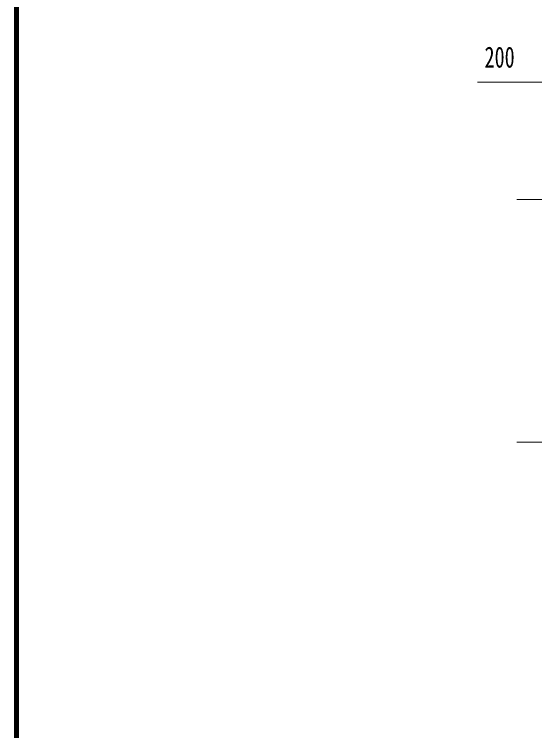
# Model space of a CAD drawing. Units: millimetres, scale not verified. Extents: x -22148 to 22152, y -10500 to 10500.
# Drawn here: x -7048 to -3836, y -4412 to 13 of the extents above; entities that cross this region are included whole.
import ezdxf
from ezdxf.enums import TextEntityAlignment as Align

# ---------------------------------------------------------------- set-up
doc = ezdxf.new("R2010")
doc.units = ezdxf.units.MM
doc.header["$LTSCALE"] = 50
doc.linetypes.add('USER3', pattern=[24, 12, -5, 2, -5])
for name, color, linetype, lineweight in [('0-3_1-2CENTER', 3, 'USER3', 18), ('0-5_1-5DIM', 3, 'Continuous', 18), ('0-D_F-F', 5, 'Continuous', 18)]:
    doc.layers.add(name, color=color, linetype=linetype, lineweight=lineweight)
doc.styles.add('ＭＳ ゴシック', font='')
doc.styles.get('ＭＳ ゴシック').set_extended_font_data('MS Gothic')

msp = doc.modelspace()

# ---------------------------------------------------------------- linework, layer by layer
at = {"layer": '0-3_1-2CENTER'}
for p, q in [((-3946.57, -1130.32), (2003.43, -1130.32)), ((-3946.57, -2630.32), (2003.43, -2630.32))]:
    msp.add_line(p, q, dxfattribs=at)
at = {"layer": '0-5_1-5DIM'}
msp.add_line((2245.93, -405.32), (-4189.07, -405.32), dxfattribs=at)
at = {"layer": '0-D_F-F'}
for points in [[(21651.87, -10000), (-7048.13, -10000), (-7048.13, 10100), (21651.87, 10100)], [(21649.37, -9997.5), (-7045.63, -9997.5), (-7045.63, 10097.5), (21649.37, 10097.5)], [(21646.87, -9995), (21646.87, 10095), (-7043.13, 10095), (-7043.13, -9995)], [(21644.37, -9992.5), (-7040.63, -9992.5), (-7040.63, 10092.5), (21644.37, 10092.5)], [(21641.87, -9990), (21641.87, 10090), (-7038.13, 10090), (-7038.13, -9990)], [(21639.37, -9987.5), (-7035.63, -9987.5), (-7035.63, 10087.5), (21639.37, 10087.5)], [(21636.87, -9985), (21636.87, 10085), (-7033.13, 10085), (-7033.13, -9985)], [(21634.37, -9982.5), (-7030.63, -9982.5), (-7030.63, 10082.5), (21634.37, 10082.5)], [(21631.87, -9980), (-7028.13, -9980), (-7028.13, 10080), (21631.87, 10080)], [(21629.37, -9977.5), (-7025.63, -9977.5), (-7025.63, 10077.5), (21629.37, 10077.5)], [(21626.87, -9975), (21626.87, 10075), (-7023.12, 10075), (-7023.12, -9975)]]:
    msp.add_lwpolyline(points, close=True, dxfattribs=at)

# ---------------------------------------------------------------- texts
at = {"layer": '0-5_1-5DIM', "color": 7, "style": 'ＭＳ ゴシック', "width": 0.7}
msp.add_text('200', height=130.2, dxfattribs=at).set_placement((-4145.09, -355.32), align=Align.BOTTOM_LEFT)

doc.saveas('drawing.dxf')
